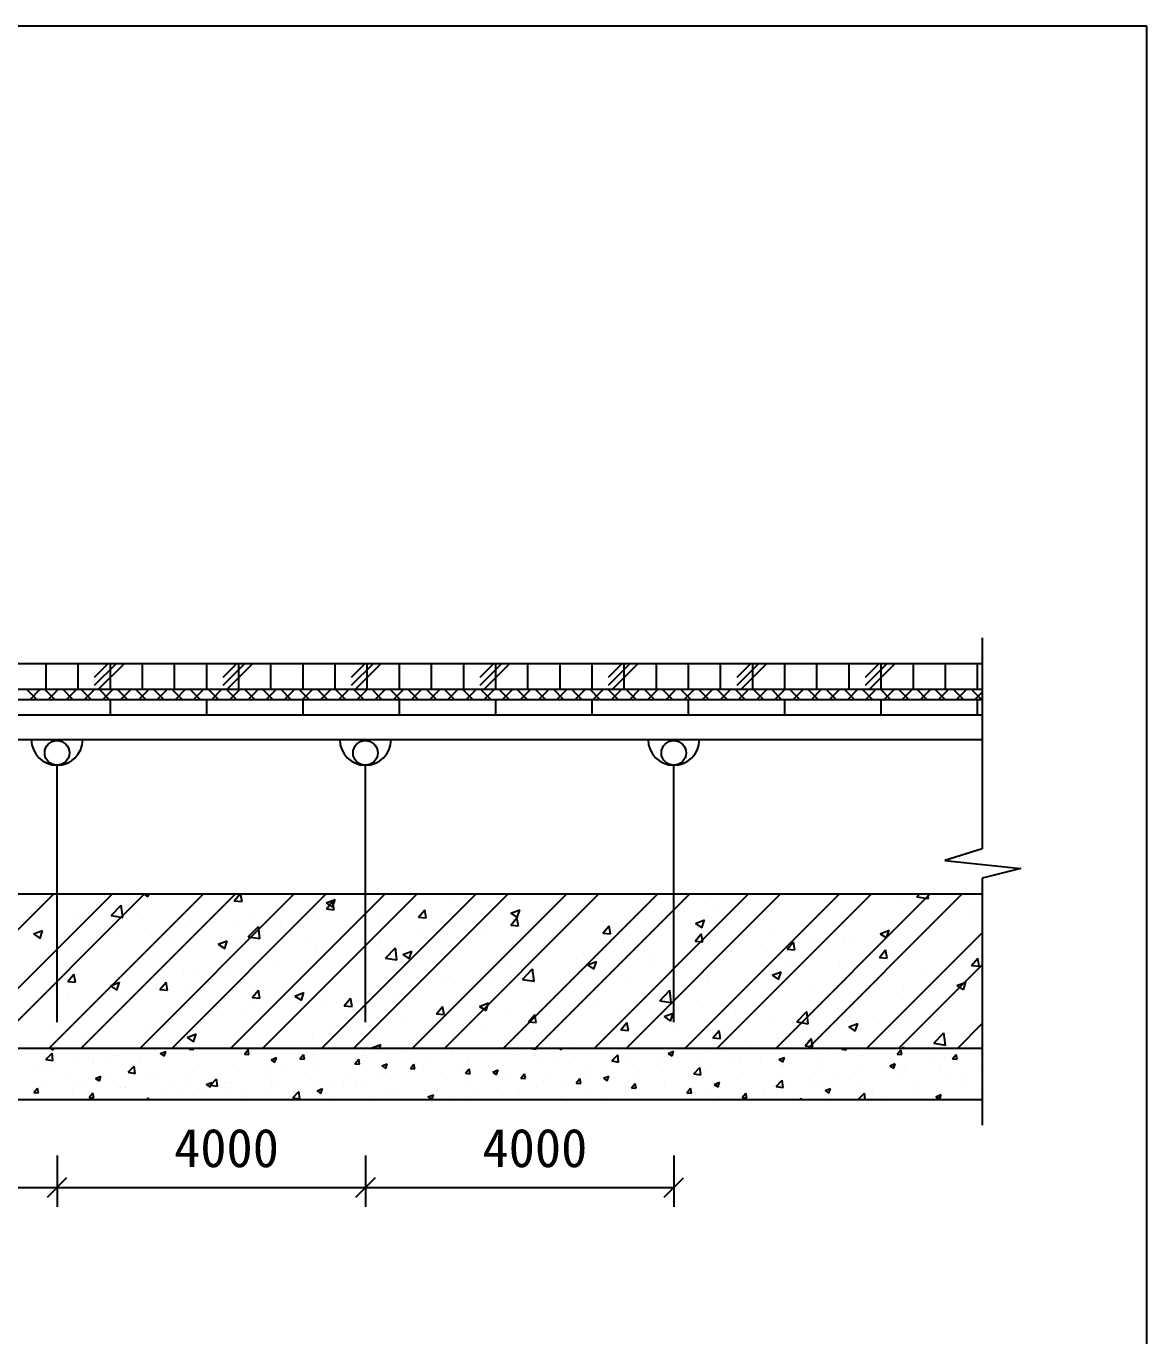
# Model space of a CAD drawing. Header units: metres. Extents: x 0 to 297, y 0 to 210.
# Drawn here: x 209.8 to 297, y 108.1 to 210 of the extents above; entities that cross this region are included whole.
import ezdxf

# ---------------------------------------------------------------- set-up
doc = ezdxf.new("R2010")
doc.units = ezdxf.units.M
doc.layers.add(' ', color=7, linetype='Continuous')

msp = doc.modelspace()

# ---------------------------------------------------------------- linework, layer by layer
at = {"layer": ' '}
for p, q in [((284.18, 162.42), (284.18, 145.99)), ((44.18, 160.42), (284.18, 160.42)), ((211.33, 158.42), (211.33, 160.42)), ((213.83, 158.42), (213.83, 160.42)), ((216.8, 160.42), (215.08, 158.7)), ((216.17, 160.42), (215.08, 159.33)), ((217.42, 160.42), (215.42, 158.42)), ((216.33, 158.42), (216.33, 160.42)), ((218.83, 158.42), (218.83, 160.42)), ((221.33, 158.42), (221.33, 160.42)), ((223.83, 158.42), (223.83, 160.42)), ((226.8, 160.42), (225.08, 158.7)), ((226.17, 160.42), (225.08, 159.33)), ((227.42, 160.42), (225.42, 158.42)), ((226.33, 158.42), (226.33, 160.42)), ((228.83, 158.42), (228.83, 160.42)), ((231.33, 158.42), (231.33, 160.42)), ((233.83, 158.42), (233.83, 160.42)), ((236.8, 160.42), (235.08, 158.7)), ((236.17, 160.42), (235.08, 159.33)), ((237.42, 160.42), (235.42, 158.42)), ((236.33, 158.42), (236.33, 160.42)), ((238.83, 158.42), (238.83, 160.42)), ((241.33, 158.42), (241.33, 160.42)), ((243.83, 158.42), (243.83, 160.42)), ((246.8, 160.42), (245.08, 158.7)), ((246.17, 160.42), (245.08, 159.33)), ((247.42, 160.42), (245.42, 158.42)), ((246.33, 158.42), (246.33, 160.42)), ((248.83, 158.42), (248.83, 160.42)), ((251.33, 158.42), (251.33, 160.42)), ((253.83, 158.42), (253.83, 160.42)), ((256.8, 160.42), (255.08, 158.7)), ((256.17, 160.42), (255.08, 159.33)), ((257.42, 160.42), (255.42, 158.42)), ((256.33, 158.42), (256.33, 160.42)), ((258.83, 158.42), (258.83, 160.42)), ((261.33, 158.42), (261.33, 160.42)), ((263.83, 158.42), (263.83, 160.42)), ((266.8, 160.42), (265.08, 158.7)), ((266.17, 160.42), (265.08, 159.33)), ((267.42, 160.42), (265.42, 158.42)), ((266.33, 158.42), (266.33, 160.42)), ((268.83, 158.42), (268.83, 160.42)), ((271.33, 158.42), (271.33, 160.42)), ((273.83, 158.42), (273.83, 160.42)), ((276.8, 160.42), (275.08, 158.7)), ((276.17, 160.42), (275.08, 159.33)), ((277.42, 160.42), (275.42, 158.42)), ((276.33, 158.42), (276.33, 160.42)), ((278.83, 158.42), (278.83, 160.42)), ((281.33, 158.42), (281.33, 160.42)), ((283.83, 158.42), (283.83, 160.42)), ((44.18, 158.42), (284.18, 158.42)), ((210.6, 157.62), (209.8, 158.42)), ((210.08, 157.62), (210.88, 158.42)), ((212.01, 157.62), (211.21, 158.42)), ((211.49, 157.62), (212.29, 158.42)), ((213.42, 157.62), (212.62, 158.42)), ((212.91, 157.62), (213.71, 158.42)), ((214.84, 157.62), (214.04, 158.42)), ((214.32, 157.62), (215.12, 158.42)), ((216.25, 157.62), (215.45, 158.42)), ((215.74, 157.62), (216.54, 158.42)), ((217.67, 157.62), (216.87, 158.42)), ((217.15, 157.62), (217.95, 158.42)), ((219.08, 157.62), (218.28, 158.42)), ((218.56, 157.62), (219.36, 158.42)), ((220.5, 157.62), (219.7, 158.42)), ((219.98, 157.62), (220.78, 158.42)), ((221.91, 157.62), (221.11, 158.42)), ((221.39, 157.62), (222.19, 158.42)), ((223.32, 157.62), (222.52, 158.42)), ((222.81, 157.62), (223.61, 158.42)), ((224.74, 157.62), (223.94, 158.42)), ((224.22, 157.62), (225.02, 158.42)), ((226.15, 157.62), (225.35, 158.42)), ((225.64, 157.62), (226.44, 158.42)), ((227.57, 157.62), (226.77, 158.42)), ((227.05, 157.62), (227.85, 158.42)), ((228.98, 157.62), (228.18, 158.42)), ((228.46, 157.62), (229.26, 158.42)), ((230.39, 157.62), (229.59, 158.42)), ((229.88, 157.62), (230.68, 158.42)), ((231.81, 157.62), (231.01, 158.42)), ((231.29, 157.62), (232.09, 158.42)), ((233.22, 157.62), (232.42, 158.42)), ((232.71, 157.62), (233.51, 158.42)), ((234.64, 157.62), (233.84, 158.42)), ((234.12, 157.62), (234.92, 158.42)), ((236.05, 157.62), (235.25, 158.42)), ((235.54, 157.62), (236.34, 158.42)), ((237.47, 157.62), (236.67, 158.42)), ((236.95, 157.62), (237.75, 158.42)), ((238.88, 157.62), (238.08, 158.42)), ((238.36, 157.62), (239.16, 158.42)), ((240.29, 157.62), (239.49, 158.42)), ((239.78, 157.62), (240.58, 158.42)), ((241.71, 157.62), (240.91, 158.42)), ((241.19, 157.62), (241.99, 158.42)), ((243.12, 157.62), (242.32, 158.42)), ((242.61, 157.62), (243.41, 158.42)), ((244.54, 157.62), (243.74, 158.42)), ((244.02, 157.62), (244.82, 158.42)), ((245.95, 157.62), (245.15, 158.42)), ((245.43, 157.62), (246.23, 158.42)), ((247.37, 157.62), (246.57, 158.42)), ((246.85, 157.62), (247.65, 158.42)), ((248.78, 157.62), (247.98, 158.42)), ((248.26, 157.62), (249.06, 158.42)), ((250.19, 157.62), (249.39, 158.42)), ((249.68, 157.62), (250.48, 158.42)), ((251.61, 157.62), (250.81, 158.42)), ((251.09, 157.62), (251.89, 158.42)), ((253.02, 157.62), (252.22, 158.42)), ((252.51, 157.62), (253.31, 158.42)), ((254.44, 157.62), (253.64, 158.42)), ((253.92, 157.62), (254.72, 158.42)), ((255.85, 157.62), (255.05, 158.42)), ((255.33, 157.62), (256.13, 158.42)), ((257.26, 157.62), (256.46, 158.42)), ((256.75, 157.62), (257.55, 158.42)), ((258.68, 157.62), (257.88, 158.42)), ((258.16, 157.62), (258.96, 158.42)), ((260.09, 157.62), (259.29, 158.42)), ((259.58, 157.62), (260.38, 158.42)), ((261.51, 157.62), (260.71, 158.42)), ((260.99, 157.62), (261.79, 158.42)), ((262.92, 157.62), (262.12, 158.42)), ((262.41, 157.62), (263.21, 158.42)), ((264.34, 157.62), (263.54, 158.42)), ((263.82, 157.62), (264.62, 158.42)), ((265.75, 157.62), (264.95, 158.42)), ((265.23, 157.62), (266.03, 158.42)), ((267.16, 157.62), (266.36, 158.42)), ((266.65, 157.62), (267.45, 158.42)), ((268.58, 157.62), (267.78, 158.42)), ((268.06, 157.62), (268.86, 158.42)), ((269.99, 157.62), (269.19, 158.42)), ((269.48, 157.62), (270.28, 158.42)), ((271.41, 157.62), (270.61, 158.42)), ((270.89, 157.62), (271.69, 158.42)), ((272.82, 157.62), (272.02, 158.42)), ((272.3, 157.62), (273.1, 158.42)), ((274.24, 157.62), (273.44, 158.42)), ((273.72, 157.62), (274.52, 158.42)), ((275.65, 157.62), (274.85, 158.42)), ((275.13, 157.62), (275.93, 158.42)), ((277.06, 157.62), (276.26, 158.42)), ((276.55, 157.62), (277.35, 158.42)), ((278.48, 157.62), (277.68, 158.42)), ((277.96, 157.62), (278.76, 158.42)), ((279.89, 157.62), (279.09, 158.42)), ((279.38, 157.62), (280.18, 158.42)), ((281.31, 157.62), (280.51, 158.42)), ((280.79, 157.62), (281.59, 158.42)), ((282.72, 157.62), (281.92, 158.42)), ((282.2, 157.62), (283, 158.42)), ((284.13, 157.62), (283.33, 158.42)), ((283.62, 157.62), (284.18, 158.18)), ((44.18, 157.62), (284.18, 157.62)), ((216.33, 156.42), (216.33, 157.62)), ((223.83, 156.42), (223.83, 157.62)), ((231.33, 156.42), (231.33, 157.62)), ((238.83, 156.42), (238.83, 157.62)), ((246.33, 156.42), (246.33, 157.62)), ((253.83, 156.42), (253.83, 157.62)), ((261.33, 156.42), (261.33, 157.62)), ((268.83, 156.42), (268.83, 157.62)), ((276.33, 156.42), (276.33, 157.62)), ((283.83, 156.42), (283.83, 157.62)), ((44.18, 156.42), (284.18, 156.42)), ((44.18, 154.5), (284.18, 154.5)), ((212.18, 132.5), (212.18, 152.5)), ((236.18, 132.5), (236.18, 152.5)), ((260.18, 132.5), (260.18, 152.5)), ((284.18, 145.99), (281.28, 145.1)), ((281.28, 145.1), (287.2, 144.46)), ((287.2, 144.46), (284.18, 143.72)), ((284.18, 143.72), (284.18, 124.5)), ((44.18, 142.5), (284.18, 142.5)), ((199.93, 130.5), (211.93, 142.5)), ((204.5, 130.5), (216.5, 142.5)), ((207, 130.5), (219, 142.5)), ((211.57, 130.5), (223.57, 142.5)), ((212.05, 141.87), (212.05, 141.87)), ((214.07, 130.5), (226.07, 142.5)), ((215.84, 142.39), (215.84, 142.39)), ((218.64, 130.5), (230.64, 142.5)), ((218.91, 142.5), (219.26, 142.26)), ((219.26, 142.26), (219.34, 142.5)), ((221.14, 130.5), (233.14, 142.5)), ((221.75, 142.46), (221.75, 142.46)), ((225.71, 130.5), (237.71, 142.5)), ((225.98, 141.94), (226.44, 142.5)), ((225.98, 141.94), (226.58, 141.89)), ((226.58, 141.89), (226.47, 142.5)), ((228.21, 130.5), (240.21, 142.5)), ((232.79, 130.5), (244.79, 142.5)), ((233.13, 141.79), (233.83, 142.06)), ((233.13, 141.79), (233.63, 141.46)), ((233.15, 141.32), (233.63, 141.89)), ((233.63, 141.46), (233.84, 142.06)), ((233.75, 141.26), (233.63, 141.89)), ((235.29, 130.5), (247.29, 142.5)), ((237.5, 141.98), (237.5, 141.98)), ((238.42, 141.77), (238.42, 141.77)), ((239.86, 130.5), (251.86, 142.5)), ((240.92, 142.1), (240.92, 142.1)), ((242.36, 130.5), (254.36, 142.5)), ((243.07, 141.96), (243.07, 141.96)), ((246.93, 130.5), (258.93, 142.5)), ((249.43, 130.5), (261.43, 142.5)), ((254, 130.5), (266, 142.5)), ((256.5, 130.5), (268.5, 142.5)), ((261.07, 130.5), (273.07, 142.5)), ((263.08, 142.2), (263.08, 142.2)), ((263.57, 130.5), (275.57, 142.5)), ((267.29, 141.97), (267.29, 141.97)), ((268.14, 130.5), (280.14, 142.5)), ((270.64, 130.5), (282.64, 142.5)), ((277.64, 142), (277.64, 142)), ((279.11, 142.27), (279.33, 142.5)), ((279.11, 142.27), (280, 142.13)), ((280, 142.13), (279.95, 142.5)), ((213.59, 140.74), (213.59, 140.74)), ((215.92, 141.46), (215.92, 141.46)), ((216.4, 140.8), (217.18, 141.61)), ((216.4, 140.8), (217.29, 140.66)), ((217.29, 140.66), (217.18, 141.61)), ((227.31, 140.64), (227.31, 140.64)), ((232.1, 140.93), (232.1, 140.93)), ((232.44, 141.34), (232.44, 141.34)), ((233.15, 141.32), (233.75, 141.26)), ((237.23, 140.96), (237.23, 140.96)), ((240.32, 140.69), (240.81, 141.26)), ((240.32, 140.69), (240.92, 140.64)), ((240.92, 140.64), (240.81, 141.26)), ((247.5, 140.06), (247.98, 140.64)), ((247.51, 140.99), (248.21, 141.26)), ((247.51, 140.99), (248, 140.66)), ((248.09, 140.01), (247.98, 140.64)), ((248, 140.66), (248.21, 141.26)), ((252.75, 140.74), (252.75, 140.74)), ((257.95, 141.49), (257.95, 141.49)), ((261, 141.14), (261, 141.14)), ((263.5, 141.47), (263.5, 141.47)), ((271.81, 141), (271.81, 141)), ((278.34, 140.96), (278.34, 140.96)), ((283.39, 141.6), (283.39, 141.6)), ((210.09, 140.45), (210.09, 140.45)), ((210.36, 139.37), (211.06, 139.64)), ((210.36, 139.62), (210.36, 139.62)), ((210.86, 139.03), (211.06, 139.64)), ((218.93, 140.52), (218.93, 140.52)), ((222.12, 139.89), (222.12, 139.89)), ((224.26, 140.29), (224.26, 140.29)), ((225.81, 140.11), (225.81, 140.11)), ((227.07, 139.15), (227.85, 139.96)), ((227.96, 139.01), (227.85, 139.96)), ((228.32, 140.44), (228.32, 140.44)), ((229.6, 140.06), (229.6, 140.06)), ((231.4, 139.96), (231.4, 139.96)), ((234.94, 139.84), (234.94, 139.84)), ((240.28, 139.61), (240.28, 139.61)), ((247.5, 140.06), (248.09, 140.01)), ((247.7, 140.1), (247.7, 140.1)), ((250.9, 139.81), (250.9, 139.81)), ((254.67, 139.43), (255.15, 140.01)), ((254.68, 140.31), (254.68, 140.31)), ((255.27, 139.38), (255.15, 140.01)), ((261.88, 140.19), (262.58, 140.46)), ((261.88, 140.19), (262.37, 139.86)), ((262.37, 139.86), (262.58, 140.46)), ((265.98, 140), (265.98, 140)), ((273.2, 140.26), (273.2, 140.26)), ((276.25, 139.39), (276.95, 139.66)), ((276.75, 139.06), (276.95, 139.66)), ((277.27, 139.68), (277.27, 139.68)), ((280.04, 139.8), (280.04, 139.8)), ((283.58, 140.52), (283.58, 140.52)), ((210.36, 139.37), (210.86, 139.03)), ((215.7, 139.4), (215.7, 139.4)), ((215.71, 138.78), (215.71, 138.78)), ((217.06, 139.25), (217.06, 139.25)), ((219.5, 139.27), (219.5, 139.27)), ((221.03, 139.17), (221.03, 139.17)), ((224.73, 138.57), (225.43, 138.84)), ((225.23, 138.23), (225.43, 138.84)), ((225.57, 138.96), (225.57, 138.96)), ((226.37, 138.95), (226.37, 138.95)), ((227.07, 139.15), (227.96, 139.01)), ((231.71, 138.72), (231.71, 138.72)), ((237.37, 138.65), (237.37, 138.65)), ((242.08, 138.65), (242.08, 138.65)), ((242.57, 139.4), (242.57, 139.4)), ((245.62, 139.39), (245.62, 139.39)), ((248.39, 139.48), (248.39, 139.48)), ((250.96, 139.16), (250.96, 139.16)), ((254.67, 139.43), (255.27, 139.38)), ((256.29, 138.94), (256.29, 138.94)), ((260.15, 139), (260.15, 139)), ((261.63, 138.71), (261.63, 138.71)), ((261.84, 138.81), (262.32, 139.38)), ((261.84, 138.81), (262.44, 138.75)), ((262.44, 138.75), (262.32, 139.38)), ((262.96, 138.87), (262.96, 138.87)), ((268.01, 139.51), (268.01, 139.51)), ((269.01, 138.18), (269.5, 138.75)), ((269.61, 138.13), (269.5, 138.75)), ((270.98, 138.86), (270.98, 138.86)), ((273.48, 139.19), (273.48, 139.19)), ((274.21, 138.8), (274.21, 138.8)), ((275.21, 130.5), (284.18, 139.47)), ((276.25, 139.39), (276.75, 139.06)), ((211.93, 138.54), (211.93, 138.54)), ((213.21, 138.45), (213.21, 138.45)), ((219.74, 137.96), (219.74, 137.96)), ((224.73, 138.57), (225.23, 138.23)), ((232.32, 138.01), (232.32, 138.01)), ((235.79, 137.82), (235.79, 137.82)), ((237.05, 138.5), (237.05, 138.5)), ((237.74, 137.49), (238.52, 138.3)), ((238.29, 138.15), (238.29, 138.15)), ((238.63, 137.35), (238.52, 138.3)), ((239.1, 137.77), (239.8, 138.04)), ((239.1, 137.77), (239.6, 137.43)), ((239.6, 137.43), (239.8, 138.04)), ((242.39, 138.27), (242.39, 138.27)), ((247.73, 138.04), (247.73, 138.04)), ((253.06, 137.82), (253.06, 137.82)), ((254.32, 138), (254.32, 138)), ((257.83, 138.17), (257.83, 138.17)), ((258.4, 137.59), (258.4, 137.59)), ((264.66, 138.03), (264.66, 138.03)), ((266.97, 138.49), (266.97, 138.49)), ((268.38, 137.8), (268.38, 137.8)), ((269.01, 138.18), (269.61, 138.13)), ((272.31, 138.26), (272.31, 138.26)), ((276.19, 137.55), (276.67, 138.13)), ((276.79, 137.5), (276.67, 138.13)), ((277.65, 138.03), (277.65, 138.03)), ((278.22, 137.63), (278.22, 137.63)), ((282.98, 137.81), (282.98, 137.81)), ((283.27, 138.27), (283.27, 138.27)), ((213.91, 136.96), (213.91, 136.96)), ((221.99, 136.56), (221.99, 136.56)), ((227.19, 137.31), (227.19, 137.31)), ((229.47, 136.99), (229.47, 136.99)), ((237.74, 137.49), (238.63, 137.35)), ((247.58, 136.78), (247.58, 136.78)), ((248.42, 135.84), (249.2, 136.65)), ((248.49, 136.99), (248.49, 136.99)), ((249.31, 135.7), (249.2, 136.65)), ((252.63, 137.42), (252.63, 137.42)), ((253.47, 136.97), (254.18, 137.24)), ((253.47, 136.97), (253.97, 136.63)), ((253.97, 136.63), (254.18, 137.24)), ((258.37, 137.2), (258.37, 137.2)), ((260.87, 137.53), (260.87, 137.53)), ((262.55, 136.8), (262.55, 136.8)), ((263.74, 137.37), (263.74, 137.37)), ((269.08, 137.14), (269.08, 137.14)), ((273.08, 136.93), (273.08, 136.93)), ((274.42, 136.92), (274.42, 136.92)), ((276.19, 137.55), (276.79, 137.5)), ((277.71, 130.5), (284.18, 136.97)), ((279.76, 136.69), (279.76, 136.69)), ((280.95, 136.57), (280.95, 136.57)), ((283.36, 136.92), (283.84, 137.5)), ((283.36, 136.92), (283.96, 136.87)), ((283.45, 136.9), (283.45, 136.9)), ((283.96, 136.87), (283.84, 137.5)), ((211.6, 135.66), (211.6, 135.66)), ((213.02, 135.68), (213.5, 136.25)), ((213.02, 135.68), (213.62, 135.62)), ((213.62, 135.62), (213.5, 136.25)), ((216.33, 135.34), (217.03, 135.61)), ((216.83, 135.01), (217.03, 135.61)), ((216.94, 135.92), (216.94, 135.92)), ((220.19, 135.05), (220.68, 135.62)), ((220.79, 135), (220.68, 135.62)), ((223.18, 136.16), (223.18, 136.16)), ((225.69, 136.49), (225.69, 136.49)), ((242.45, 136.07), (242.45, 136.07)), ((242.65, 135.99), (242.65, 135.99)), ((245.76, 135.54), (245.76, 135.54)), ((248.27, 135.87), (248.27, 135.87)), ((248.42, 135.84), (249.31, 135.7)), ((252.05, 136.37), (252.05, 136.37)), ((256.71, 135.8), (256.71, 135.8)), ((262.84, 135.54), (262.84, 135.54)), ((267.85, 136.17), (268.55, 136.43)), ((267.85, 136.17), (268.34, 135.83)), ((267.89, 136.18), (267.89, 136.18)), ((268.34, 135.83), (268.55, 136.43)), ((274.64, 135.74), (274.64, 135.74)), ((282.22, 135.36), (282.92, 135.63)), ((282.72, 135.03), (282.92, 135.63)), ((283.86, 136.31), (283.86, 136.31)), ((210.58, 134.5), (210.58, 134.5)), ((211.81, 135.21), (211.81, 135.21)), ((213.08, 134.83), (213.08, 134.83)), ((216.33, 135.34), (216.83, 135.01)), ((216.87, 135.33), (216.87, 135.33)), ((216.94, 135.43), (216.94, 135.43)), ((220.19, 135.05), (220.79, 135)), ((222.27, 135.21), (222.27, 135.21)), ((227.37, 134.42), (227.85, 135)), ((227.61, 134.98), (227.61, 134.98)), ((227.96, 134.37), (227.85, 135)), ((230.7, 134.54), (231.4, 134.81)), ((230.7, 134.54), (231.2, 134.21)), ((231.2, 134.21), (231.4, 134.81)), ((232.2, 134.68), (232.2, 134.68)), ((232.95, 134.76), (232.95, 134.76)), ((236.82, 134.99), (236.82, 134.99)), ((237.25, 135.32), (237.25, 135.32)), ((238.29, 134.53), (238.29, 134.53)), ((239.45, 134.71), (239.45, 134.71)), ((250.88, 134.8), (250.88, 134.8)), ((257.7, 134.84), (257.7, 134.84)), ((259.09, 134.18), (259.87, 134.99)), ((259.98, 134.04), (259.87, 134.99)), ((268.35, 134.91), (268.35, 134.91)), ((270.85, 135.24), (270.85, 135.24)), ((278.03, 135.3), (278.03, 135.3)), ((282.22, 135.36), (282.71, 135.03)), ((283.15, 134.95), (283.15, 134.95)), ((227.07, 133.98), (227.07, 133.98)), ((227.37, 134.42), (227.96, 134.37)), ((230.99, 133.99), (230.99, 133.99)), ((233.16, 133.88), (233.16, 133.88)), ((234.54, 133.79), (235.02, 134.37)), ((234.54, 133.79), (235.14, 133.74)), ((235.14, 133.74), (235.02, 134.37)), ((235.66, 134.21), (235.66, 134.21)), ((241.71, 133.17), (242.19, 133.74)), ((242.31, 133.11), (242.19, 133.74)), ((243.63, 134.3), (243.63, 134.3)), ((245.05, 133.8), (245.05, 133.8)), ((245.07, 133.74), (245.77, 134.01)), ((245.07, 133.74), (245.57, 133.41)), ((245.57, 133.41), (245.77, 134.01)), ((248.97, 134.08), (248.97, 134.08)), ((252.51, 134.09), (252.51, 134.09)), ((254.3, 133.85), (254.3, 133.85)), ((258.24, 133.58), (258.24, 133.58)), ((259.09, 134.18), (259.98, 134.04)), ((259.64, 133.63), (259.64, 133.63)), ((262.03, 134.08), (262.03, 134.08)), ((272.2, 134.3), (272.2, 134.3)), ((272.96, 133.6), (272.96, 133.6)), ((278.1, 134.31), (278.1, 134.31)), ((216.82, 132.59), (216.82, 132.59)), ((221.87, 133.23), (221.87, 133.23)), ((223.05, 132.55), (223.05, 132.55)), ((225.16, 132.99), (225.16, 132.99)), ((226.84, 133.05), (226.84, 133.05)), ((239.22, 132.8), (239.22, 132.8)), ((241.71, 133.17), (242.31, 133.11)), ((242.32, 132.74), (242.32, 132.74)), ((247.46, 133.45), (247.46, 133.45)), ((248.88, 132.54), (249.37, 133.11)), ((248.88, 132.54), (249.48, 132.49)), ((249.48, 132.49), (249.37, 133.11)), ((255.74, 133.25), (255.74, 133.25)), ((256.06, 131.91), (256.54, 132.49)), ((256.66, 131.86), (256.54, 132.49)), ((259.44, 132.94), (260.14, 133.21)), ((259.44, 132.94), (259.94, 132.6)), ((259.94, 132.6), (260.14, 133.21)), ((264.98, 133.4), (264.98, 133.4)), ((266.36, 133.3), (266.36, 133.3)), ((267.77, 132.85), (267.77, 132.85)), ((269.76, 132.53), (270.54, 133.34)), ((269.76, 132.53), (270.65, 132.39)), ((270.32, 133.18), (270.32, 133.18)), ((270.65, 132.39), (270.54, 133.34)), ((275.66, 132.95), (275.66, 132.95)), ((278.32, 132.63), (278.32, 132.63)), ((280.82, 132.96), (280.82, 132.96)), ((281, 132.73), (281, 132.73)), ((211.69, 131.88), (211.69, 131.88)), ((219.33, 131.99), (219.33, 131.99)), ((220.55, 132.22), (220.55, 132.22)), ((222.3, 131.32), (223, 131.59)), ((222.8, 130.98), (223, 131.59)), ((233.39, 131.8), (233.39, 131.8)), ((237.13, 131.99), (237.13, 131.99)), ((243.13, 131.59), (243.13, 131.59)), ((245.64, 131.92), (245.64, 131.92)), ((249.42, 132.42), (249.42, 132.42)), ((256.06, 131.91), (256.65, 131.86)), ((257.58, 131.51), (257.58, 131.51)), ((260.53, 132.3), (260.53, 132.3)), ((262.72, 132.21), (262.72, 132.21)), ((263.23, 131.28), (263.71, 131.86)), ((263.83, 131.23), (263.71, 131.86)), ((272.01, 131.8), (272.01, 131.8)), ((273.82, 132.14), (274.52, 132.41)), ((273.82, 132.14), (274.31, 131.8)), ((274.31, 131.8), (274.52, 132.41)), ((280.43, 130.87), (281.21, 131.68)), ((281.32, 130.73), (281.21, 131.68)), ((282.28, 130.5), (284.18, 132.4)), ((283.03, 131.62), (283.03, 131.62)), ((44.18, 130.5), (284.18, 130.5)), ((210.45, 130.89), (210.45, 130.89)), ((211.68, 130.5), (211.89, 130.35)), ((211.89, 130.35), (211.94, 130.5)), ((213.49, 130.99), (213.49, 130.99)), ((214.24, 131.39), (214.24, 131.39)), ((222.3, 131.32), (222.8, 130.98)), ((222.46, 130.41), (222.53, 130.5)), ((222.82, 130.38), (222.8, 130.5)), ((226.95, 130.65), (226.95, 130.65)), ((227.55, 130.8), (227.55, 130.8)), ((232.08, 131.35), (232.08, 131.35)), ((236.55, 130.49), (236.55, 130.49)), ((236.67, 130.52), (237.37, 130.78)), ((236.67, 130.52), (236.7, 130.5)), ((236.82, 130.76), (236.82, 130.76)), ((237.27, 130.5), (237.37, 130.78)), ((239.82, 130.44), (239.82, 130.44)), ((248.95, 130.48), (248.96, 130.5)), ((248.95, 130.48), (249.48, 130.4)), ((249.48, 130.4), (249.47, 130.5)), ((251.23, 130.5), (251.43, 130.36)), ((251.43, 130.36), (251.47, 130.5)), ((252.39, 130.76), (252.39, 130.76)), ((254.7, 131.3), (254.7, 131.3)), ((263.23, 131.28), (263.83, 131.23)), ((265.71, 130.97), (265.71, 130.97)), ((268.22, 131.3), (268.22, 131.3)), ((270.4, 130.66), (270.88, 131.23)), ((270.4, 130.66), (271, 130.6)), ((271, 130.6), (270.88, 131.23)), ((273.27, 130.41), (273.35, 130.5)), ((273.63, 130.37), (273.61, 130.5)), ((277.97, 130.98), (277.97, 130.98)), ((277.97, 130.5), (278.06, 130.6)), ((278.08, 130.5), (278.06, 130.6)), ((280.43, 130.87), (281.32, 130.73)), ((211.32, 129.6), (211.79, 130.09)), ((211.32, 129.6), (211.86, 129.52)), ((211.86, 129.52), (211.79, 130.09)), ((213.65, 129.51), (213.65, 129.51)), ((215.02, 129.5), (215.02, 129.5)), ((216.43, 129.52), (216.43, 129.52)), ((216.68, 129.89), (216.68, 129.89)), ((218.52, 130.1), (218.52, 130.1)), ((218.71, 129.82), (218.71, 129.82)), ((219.8, 130.34), (219.8, 130.34)), ((220.22, 130.07), (220.64, 130.23)), ((220.22, 130.07), (220.52, 129.87)), ((220.52, 129.87), (220.64, 130.23)), ((222.46, 130.41), (222.82, 130.38)), ((222.5, 130.32), (222.5, 130.32)), ((226.76, 130.03), (227.05, 130.38)), ((226.76, 130.03), (227.12, 130)), ((227.12, 130), (227.05, 130.38)), ((228.84, 129.59), (229.26, 129.75)), ((228.84, 129.59), (229.14, 129.39)), ((228.95, 129.6), (228.95, 129.6)), ((229.14, 129.39), (229.26, 129.75)), ((231.07, 129.66), (231.36, 130)), ((231.07, 129.66), (231.43, 129.63)), ((231.43, 129.63), (231.36, 130)), ((232.03, 130.02), (232.03, 130.02)), ((232.25, 129.44), (232.25, 129.44)), ((235.06, 130.41), (235.06, 130.41)), ((235.37, 129.28), (235.66, 129.63)), ((235.73, 129.25), (235.66, 129.63)), ((235.77, 129.53), (235.77, 129.53)), ((236.04, 129.94), (236.04, 129.94)), ((237.55, 130.14), (237.55, 130.14)), ((239.27, 130.13), (239.27, 130.13)), ((239.75, 130.36), (239.75, 130.36)), ((242.95, 130.22), (242.95, 130.22)), ((244.21, 129.41), (244.21, 129.41)), ((244.22, 129.66), (244.22, 129.66)), ((246.16, 130.09), (246.16, 130.09)), ((247.33, 130.11), (247.33, 130.11)), ((247.7, 130.01), (247.7, 130.01)), ((249.36, 129.95), (249.36, 129.95)), ((249.59, 129.57), (249.59, 129.57)), ((251.1, 129.76), (251.1, 129.76)), ((252.56, 129.82), (252.56, 129.82)), ((253.37, 130.06), (253.37, 130.06)), ((255.35, 129.49), (255.82, 129.97)), ((255.35, 129.49), (255.88, 129.4)), ((255.77, 129.68), (255.77, 129.68)), ((255.88, 129.4), (255.82, 129.97)), ((258.97, 129.55), (258.97, 129.55)), ((259.57, 129.8), (259.57, 129.8)), ((259.75, 130.08), (260.17, 130.25)), ((259.75, 130.08), (260.05, 129.88)), ((260.05, 129.88), (260.17, 130.25)), ((260.49, 129.71), (260.49, 129.71)), ((262.17, 129.41), (262.17, 129.41)), ((262.6, 130.18), (262.6, 130.18)), ((263.99, 130.31), (263.99, 130.31)), ((266.92, 129.69), (266.92, 129.69)), ((268.37, 129.6), (268.79, 129.77)), ((268.37, 129.6), (268.67, 129.4)), ((268.67, 129.4), (268.79, 129.77)), ((270.71, 130.19), (270.71, 130.19)), ((271.75, 129.44), (271.75, 129.44)), ((272.21, 130.38), (272.21, 130.38)), ((273.27, 130.41), (273.63, 130.37)), ((274.87, 129.89), (274.87, 129.89)), ((277.57, 130.03), (277.86, 130.37)), ((277.57, 130.03), (277.93, 130)), ((277.93, 130), (277.86, 130.37)), ((277.95, 130.31), (277.95, 130.31)), ((281.24, 129.74), (281.24, 129.74)), ((281.88, 129.65), (282.17, 130)), ((281.88, 129.65), (282.24, 129.62)), ((282.24, 129.62), (282.17, 130)), ((210.57, 129.08), (210.57, 129.08)), ((211.14, 128.82), (211.14, 128.82)), ((211.52, 128.9), (211.52, 128.9)), ((214.93, 129.32), (214.93, 129.32)), ((217.73, 128.61), (218.19, 129.09)), ((217.73, 128.61), (218.26, 128.52)), ((218.26, 128.52), (218.19, 129.09)), ((222.8, 128.76), (222.8, 128.76)), ((224.69, 128.45), (224.69, 128.45)), ((225.83, 129.15), (225.83, 129.15)), ((228.48, 128.94), (228.48, 128.94)), ((229.98, 129.14), (229.98, 129.14)), ((232.27, 128.93), (232.27, 128.93)), ((234.99, 128.41), (234.99, 128.41)), ((235.37, 129.28), (235.73, 129.25)), ((237.46, 129.11), (237.88, 129.27)), ((237.46, 129.11), (237.76, 128.91)), ((237.76, 128.91), (237.88, 129.27)), ((238.1, 128.86), (238.1, 128.86)), ((239.68, 128.9), (239.96, 129.25)), ((239.68, 128.9), (240.03, 128.87)), ((240.03, 128.87), (239.96, 129.25)), ((240.71, 128.81), (240.71, 128.81)), ((241.19, 129.28), (241.19, 129.28)), ((242.03, 128.57), (242.03, 128.57)), ((243.53, 128.77), (243.53, 128.77)), ((243.98, 128.53), (244.27, 128.87)), ((243.98, 128.53), (244.34, 128.5)), ((244.34, 128.5), (244.27, 128.87)), ((245.8, 129.07), (245.8, 129.07)), ((246.09, 128.63), (246.51, 128.79)), ((246.09, 128.63), (246.39, 128.43)), ((246.39, 128.43), (246.51, 128.79)), ((248.28, 128.15), (248.57, 128.5)), ((248.64, 128.12), (248.57, 128.5)), ((250.34, 128.54), (250.34, 128.54)), ((253.37, 128.92), (253.37, 128.92)), ((253.49, 128.51), (253.49, 128.51)), ((256.49, 129.37), (256.49, 129.37)), ((256.99, 129.11), (256.99, 129.11)), ((257.08, 128.39), (257.08, 128.39)), ((259.35, 128.69), (259.35, 128.69)), ((261.75, 128.49), (262.22, 128.98)), ((261.75, 128.49), (262.29, 128.41)), ((262.29, 128.41), (262.22, 128.98)), ((263.14, 129.19), (263.14, 129.19)), ((264.64, 129.39), (264.64, 129.39)), ((265.37, 129.27), (265.37, 129.27)), ((265.64, 128.63), (265.64, 128.63)), ((268.58, 129.14), (268.58, 129.14)), ((268.72, 129.05), (268.72, 129.05)), ((271.78, 129), (271.78, 129)), ((274.24, 128.54), (274.24, 128.54)), ((274.98, 128.87), (274.98, 128.87)), ((276.69, 128.82), (276.69, 128.82)), ((277, 129.12), (277.42, 129.29)), ((277, 129.12), (277.3, 128.92)), ((277.3, 128.92), (277.42, 129.28)), ((277.74, 129.14), (277.74, 129.14)), ((278.19, 129.01), (278.19, 129.01)), ((278.19, 128.73), (278.19, 128.73)), ((280.47, 129.31), (280.47, 129.31)), ((280.91, 128.7), (280.91, 128.7)), ((281.39, 128.6), (281.39, 128.6)), ((282.68, 128.42), (282.68, 128.42)), ((284.02, 129.15), (284.02, 129.15)), ((210.38, 127.03), (210.67, 127.37)), ((210.74, 127), (210.67, 127.37)), ((211.02, 127.7), (211.02, 127.7)), ((212.96, 128.37), (212.96, 128.37)), ((213.58, 127.51), (213.58, 127.51)), ((214.22, 127.57), (214.22, 127.57)), ((215.18, 128.14), (215.6, 128.3)), ((215.18, 128.14), (215.48, 127.94)), ((215.48, 127.94), (215.6, 128.3)), ((216.16, 128.24), (216.16, 128.24)), ((216.61, 127.89), (216.61, 127.89)), ((217.13, 127.45), (217.13, 127.45)), ((217.43, 127.43), (217.43, 127.43)), ((219.36, 128.1), (219.36, 128.1)), ((219.72, 128.34), (219.72, 128.34)), ((220.92, 127.95), (220.92, 127.95)), ((222.42, 128.15), (222.42, 128.15)), ((222.57, 127.97), (222.57, 127.97)), ((223.8, 127.66), (224.22, 127.82)), ((223.8, 127.66), (224.1, 127.45)), ((224.1, 127.45), (224.22, 127.82)), ((224.13, 127.61), (224.6, 128.1)), ((224.13, 127.61), (224.66, 127.53)), ((224.66, 127.53), (224.6, 128.1)), ((225.27, 127.73), (225.27, 127.73)), ((225.77, 127.83), (225.77, 127.83)), ((228.77, 128.33), (228.77, 128.33)), ((228.88, 127.6), (228.88, 127.6)), ((228.97, 127.7), (228.97, 127.7)), ((231.96, 128.02), (231.96, 128.02)), ((232.18, 127.56), (232.18, 127.56)), ((233.71, 127.61), (233.71, 127.61)), ((234.47, 127.57), (234.47, 127.57)), ((235.38, 127.43), (235.38, 127.43)), ((235.97, 127.77), (235.97, 127.77)), ((237.21, 128.21), (237.21, 128.21)), ((238.24, 128.07), (238.24, 128.07)), ((244.14, 127.67), (244.14, 127.67)), ((247.26, 128.12), (247.26, 128.12)), ((248.28, 128.15), (248.64, 128.12)), ((249.52, 127.4), (249.52, 127.4)), ((250, 127.91), (250, 127.91)), ((251.79, 127.7), (251.79, 127.7)), ((252.59, 127.77), (252.88, 128.12)), ((252.59, 127.77), (252.94, 127.74)), ((252.94, 127.74), (252.88, 128.12)), ((254.71, 128.15), (255.13, 128.31)), ((254.71, 128.15), (255.01, 127.95)), ((255.01, 127.95), (255.13, 128.31)), ((255.58, 128.19), (255.58, 128.19)), ((256.41, 127.38), (256.41, 127.38)), ((256.89, 127.4), (257.18, 127.74)), ((256.89, 127.4), (257.25, 127.37)), ((257.25, 127.37), (257.18, 127.74)), ((259.49, 127.8), (259.49, 127.8)), ((261.19, 127.02), (261.48, 127.37)), ((261.55, 126.99), (261.48, 127.37)), ((262.53, 128.18), (262.53, 128.18)), ((263.33, 127.67), (263.75, 127.83)), ((263.33, 127.67), (263.63, 127.47)), ((263.63, 127.47), (263.75, 127.83)), ((268.16, 127.5), (268.62, 127.99)), ((268.16, 127.5), (268.69, 127.42)), ((268.69, 127.42), (268.62, 127.99)), ((269.13, 127.82), (269.13, 127.82)), ((270.63, 128.02), (270.63, 128.02)), ((270.74, 127.94), (270.74, 127.94)), ((271.68, 127.44), (271.68, 127.44)), ((272.9, 128.32), (272.9, 128.32)), ((274.8, 127.89), (274.8, 127.89)), ((277.88, 128.31), (277.88, 128.31)), ((279.18, 127.82), (279.18, 127.82)), ((282.68, 127.45), (282.68, 127.45)), ((284.18, 127.64), (284.18, 127.64)), ((44.18, 126.5), (284.18, 126.5)), ((210.38, 127.03), (210.74, 127)), ((210.5, 127.09), (210.5, 127.09)), ((213.35, 126.95), (213.35, 126.95)), ((214.69, 126.65), (214.98, 127)), ((214.69, 126.65), (215.05, 126.62)), ((214.86, 127.15), (214.86, 127.15)), ((215.05, 126.62), (214.98, 126.99)), ((218.27, 126.52), (218.27, 126.52)), ((219.18, 126.5), (219.28, 126.62)), ((219.3, 126.5), (219.28, 126.62)), ((220.63, 127.3), (220.63, 127.3)), ((221.77, 127.12), (221.77, 127.12)), ((222.73, 126.77), (222.73, 126.77)), ((223.83, 127.16), (223.83, 127.16)), ((225.76, 127.15), (225.76, 127.15)), ((226.9, 126.58), (226.9, 126.58)), ((227.04, 127.03), (227.04, 127.03)), ((228.4, 126.78), (228.4, 126.78)), ((230.21, 127.01), (230.21, 127.01)), ((230.24, 126.89), (230.24, 126.89)), ((230.53, 126.62), (231, 127.11)), ((230.53, 126.62), (231.07, 126.54)), ((230.68, 127.08), (230.68, 127.08)), ((231.07, 126.54), (231, 127.11)), ((232.42, 127.18), (232.84, 127.34)), ((232.42, 127.18), (232.72, 126.97)), ((232.72, 126.97), (232.84, 127.34)), ((233.44, 126.76), (233.44, 126.76)), ((236.64, 126.62), (236.64, 126.62)), ((238.03, 126.86), (238.03, 126.86)), ((238.58, 127.29), (238.58, 127.29)), ((241.05, 126.7), (241.47, 126.86)), ((241.05, 126.7), (241.34, 126.5)), ((241.11, 127.28), (241.11, 127.28)), ((241.35, 126.5), (241.47, 126.86)), ((241.79, 127.16), (241.79, 127.16)), ((243, 126.71), (243, 126.71)), ((244.23, 126.7), (244.23, 126.7)), ((244.99, 127.02), (244.99, 127.02)), ((246.5, 127.31), (246.5, 127.31)), ((248.01, 127.2), (248.01, 127.2)), ((248.19, 126.89), (248.19, 126.89)), ((250.27, 126.54), (250.27, 126.54)), ((251.39, 126.75), (251.39, 126.75)), ((253.3, 126.93), (253.3, 126.93)), ((254.6, 126.61), (254.6, 126.61)), ((261.19, 127.02), (261.55, 126.99)), ((261.56, 126.82), (261.56, 126.82)), ((263.07, 127.02), (263.07, 127.02)), ((263.74, 126.73), (263.74, 126.73)), ((265.34, 127.32), (265.34, 127.32)), ((265.5, 126.65), (265.79, 126.99)), ((265.5, 126.65), (265.86, 126.61)), ((265.57, 126.63), (265.57, 126.63)), ((265.86, 126.61), (265.79, 126.99)), ((267.24, 127.34), (267.24, 127.34)), ((268.65, 127.06), (268.65, 127.06)), ((269.99, 126.5), (270.09, 126.61)), ((270.11, 126.5), (270.09, 126.61)), ((271.96, 127.19), (272.38, 127.35)), ((271.96, 127.19), (272.25, 126.99)), ((272.18, 126.62), (272.18, 126.62)), ((272.25, 126.99), (272.38, 127.35)), ((274.56, 126.51), (275.03, 126.99)), ((274.56, 126.51), (274.62, 126.5)), ((275.09, 126.5), (275.03, 126.99)), ((275.68, 127.22), (275.68, 127.22)), ((276.62, 126.65), (276.62, 126.65)), ((278.89, 126.95), (278.89, 126.95)), ((280.58, 126.71), (281, 126.87)), ((280.58, 126.71), (280.88, 126.51)), ((280.83, 126.7), (280.83, 126.7)), ((280.88, 126.51), (281, 126.87)), ((283.95, 127.15), (283.95, 127.15))]:
    msp.add_line(p, q, dxfattribs=at)
for centre in [(212.18, 153.46), (236.18, 153.46), (260.18, 153.46)]:
    msp.add_circle(centre, 0.96, dxfattribs=at)
for centre in [(212.18, 154.5), (236.18, 154.5), (260.18, 154.5)]:
    msp.add_arc(centre, 2, -180, 0, dxfattribs=at)
for p, q in [((297, 210), (0, 210)), ((297, 0), (297, 210)), ((212.18, 122.14), (212.18, 118.14)), ((212.18, 122.14), (212.18, 118.14)), ((236.18, 122.14), (236.18, 118.14)), ((236.18, 122.14), (236.18, 118.14)), ((260.18, 122.14), (260.18, 118.14)), ((212.93, 120.39), (211.43, 118.89)), ((211.43, 118.89), (212.93, 120.39)), ((235.43, 118.89), (236.93, 120.39)), ((236.93, 120.39), (235.43, 118.89)), ((259.43, 118.89), (260.93, 120.39)), ((188.18, 119.64), (212.18, 119.64)), ((212.18, 119.64), (236.18, 119.64)), ((236.18, 119.64), (260.18, 119.64))]:
    msp.add_line(p, q)

# ---------------------------------------------------------------- texts
for p in [(221.29, 121.23), (245.29, 121.23)]:
    msp.add_text('4000', height=3).set_placement(p)

doc.saveas('drawing.dxf')
